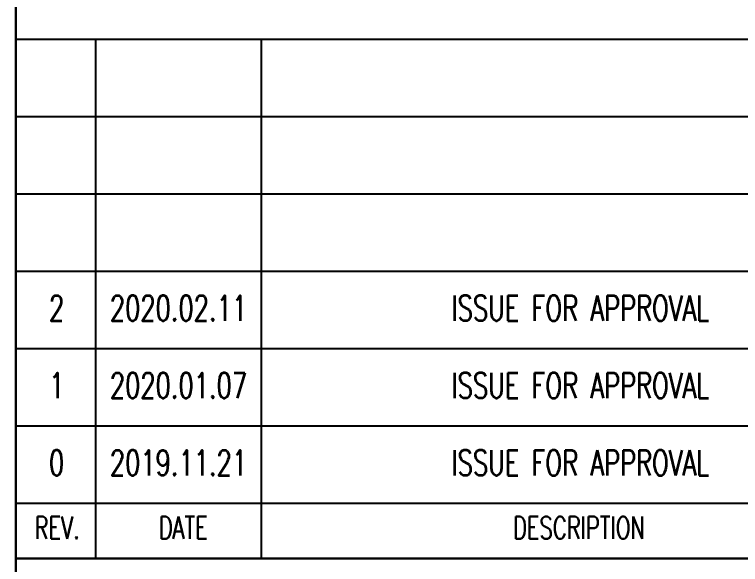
# Model space of a CAD drawing. Header units: millimetres. Extents: x 0 to 91981, y -132907 to 77676.
# Drawn here: x 41974 to 45918, y 5786 to 8773 of the extents above; entities that cross this region are included whole.
import ezdxf
from ezdxf.enums import TextEntityAlignment as Align

# ---------------------------------------------------------------- set-up
doc = ezdxf.new("R2010")
doc.units = ezdxf.units.MM
doc.header["$LTSCALE"] = 60
for name, color, linetype in [('BODER', 7, 'Continuous'), ('border', 130, 'Continuous'), ('TITLE', 7, 'Continuous')]:
    doc.layers.add(name, color=color, linetype=linetype)
doc.styles.add('ROMANS', font='ROMANS.shx', dxfattribs={"width": 0.8})

# ---------------------------------------------------------------- blocks, each defined once
blk = doc.blocks.new('TITLE')
at = {"layer": 'BODER'}
for p, q in [((699.671, 143.966), (823.671, 143.966)), ((706.931, 96.966), (706.931, 143.966)), ((721.931, 96.966), (721.931, 143.966)), ((699.671, 136.966), (823.671, 136.966)), ((699.671, 129.966), (823.671, 129.966)), ((699.671, 122.966), (823.671, 122.966)), ((699.671, 115.966), (823.671, 115.966)), ((699.671, 108.966), (823.671, 108.966)), ((699.671, 101.966), (823.671, 101.966))]:
    blk.add_line(p, q, dxfattribs=at)
at = {"layer": 'border', "color": 7, "linetype": 'Continuous', "lineweight": 0}
blk.add_line((699.671, 96.966), (823.671, 96.966), dxfattribs=at)
blk.add_line((699.671, 96.966), (823.671, 96.966), dxfattribs=at)
at = {"layer": 'TITLE', "color": 7, "lineweight": 0, "const_width": 0.216}
for points in [[(699.671, 83.813), (699.671, 230.409)], [(699.671, 17.683), (699.671, 96.966), (823.671, 96.966)]]:
    blk.add_lwpolyline(points, dxfattribs=at)
at = {"layer": 'BODER', "color": 7, "style": 'ROMANS', "width": 0.7}
for s, p in [('2', (703.372, 119.629)), ('2020.02.11', (714.406, 119.629)), ('1', (703.372, 112.629)), ('2020.01.07', (714.406, 112.629)), ('0', (703.372, 105.629)), ('2019.11.21', (714.406, 105.629))]:
    blk.add_text(s, height=2.3, dxfattribs=at).set_placement(p, align=Align.MIDDLE)
for p in [(750.801, 119.629), (750.801, 112.629), (750.801, 105.629)]:
    blk.add_text('ISSUE FOR APPROVAL', height=2.3, dxfattribs=at).set_placement(p, align=Align.MIDDLE_CENTER)
at = {"layer": 'BODER', "style": 'ROMANS', "width": 0.7}
for s, p in [('REV.', (703.43, 99.756)), ('DATE', (714.843, 99.756)), ('DESCRIPTION', (750.676, 99.756))]:
    blk.add_text(s, height=2, dxfattribs=at).set_placement(p, align=Align.MIDDLE)

msp = doc.modelspace()

# ---------------------------------------------------------------- block references
at = {"linetype": 'ByBlock', "xscale": 60, "yscale": 60, "zscale": 60}
msp.add_blockref('TITLE', (-0.0007, 0.00023), dxfattribs=at)

doc.saveas('drawing.dxf')
